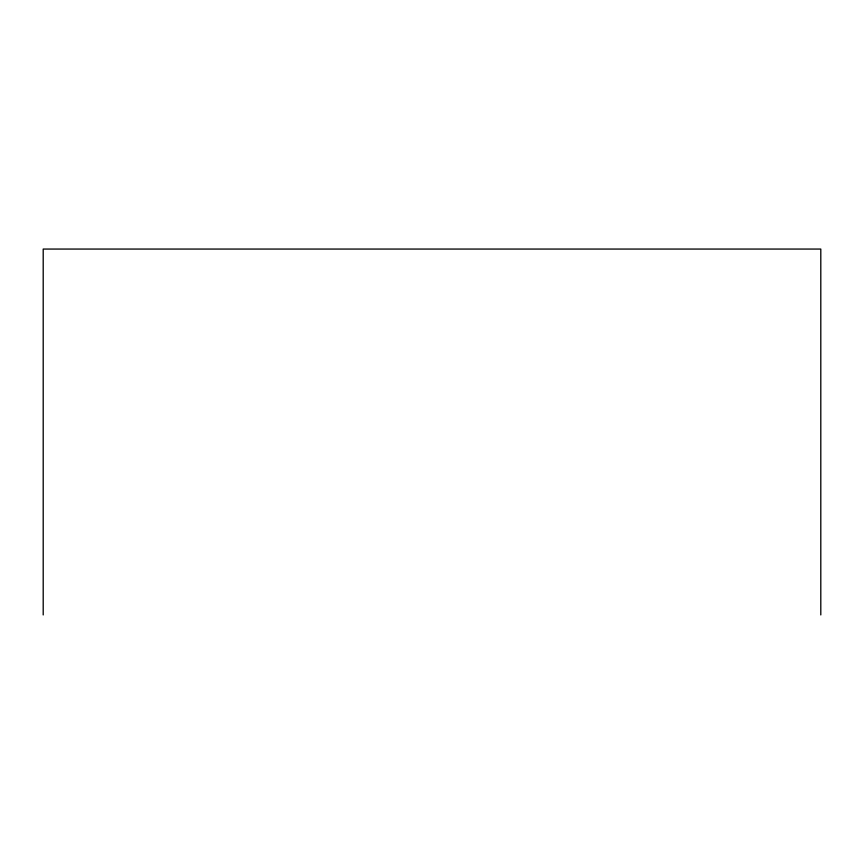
<?xml version="1.0" encoding="UTF-8"?>
<svg xmlns="http://www.w3.org/2000/svg" width="864" height="864" viewBox="0 0 864 864"><rect width="100%" height="100%" fill="white"/><g stroke="black" fill="none" stroke-linecap="round" stroke-linejoin="round"><path stroke-width="1.3" d="M820.8 614.941L820.8 249.059L43.2 249.059L43.2 614.941"/></g></svg>
